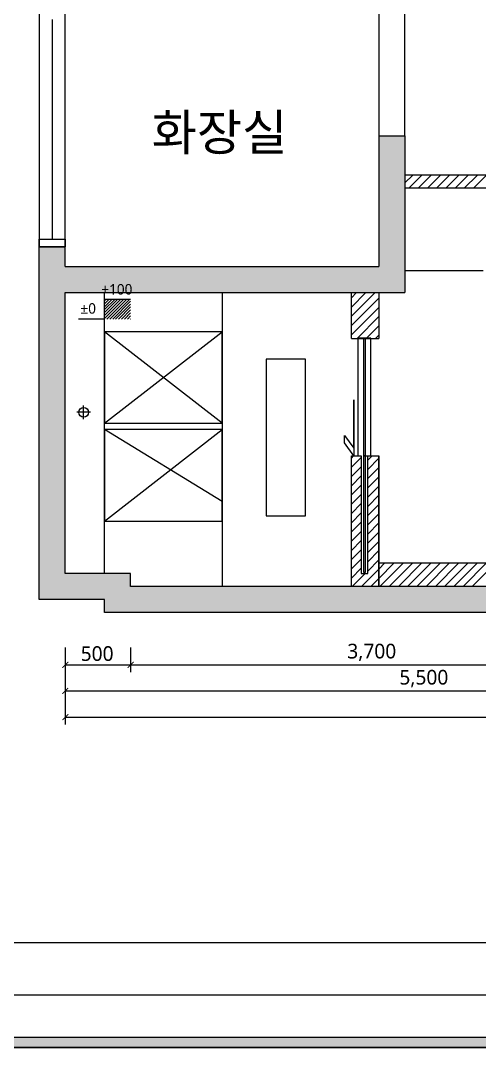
# Model space of a CAD drawing. Header units: metres. Extents: x 11578468 to 47831421, y -58341524 to -14256839.
# Drawn here: x 23832235 to 23835748, y -29097222 to -29089359 of the extents above; entities that cross this region are included whole.
import ezdxf
from ezdxf.enums import TextEntityAlignment as Align

# ---------------------------------------------------------------- set-up
doc = ezdxf.new("R2010")
doc.units = ezdxf.units.M
doc.header["$LTSCALE"] = 50
doc.header["$MEASUREMENT"] = 0
doc.layers.get('DEFPOINTS').update_dxf_attribs({"linetype": 'CONTINUOUS'})
for name, color, linetype in [('#조명', 40, 'CONTINUOUS'), ('FORM(YOURNAME)-1', 1, 'CONTINUOUS'), ('FORM(YOURNAME)-11', 1, 'CONTINUOUS')]:
    doc.layers.add(name, color=color, linetype=linetype)
doc.layers.add('ha', color=8, linetype='CONTINUOUS', lineweight=5)
doc.styles.add('N 맑은고딕', font='malgun.ttf')
doc.styles.add('NEW 맑은고딕', font='malgun.ttf')
doc.styles.add('YOURNAME', font='malgun.ttf')
doc.styles.add('맑은 고딕', font='malgun.ttf')

# ---------------------------------------------------------------- blocks, each defined once
blk = doc.blocks.new('FORM-ELEVATION')
at = {"layer": 'FORM(YOURNAME)-11'}
h = blk.add_hatch(color=256, dxfattribs=at)
h.dxf.hatch_style = 1
h.paths.add_polyline_path([(-10309, 35708), (71691, 35708), (71691, 35508), (-10309, 35508)])
h.paths.add_polyline_path([(-10309, -21492), (71691, -21492), (71691, -21692), (-10309, -21692)])
at = {"layer": 'DEFPOINTS', "color": 158}
blk.add_line((62481, -20692), (-10309, -20692), dxfattribs=at)
blk.add_lwpolyline([(-10309, -21692), (71691, -21692), (71691, 35708), (-10309, 35708)], close=True, dxfattribs=at)
at = {"layer": 'DEFPOINTS'}
blk.add_lwpolyline([(-8309, 33708), (61071, 33708), (61071, -19692), (-8309, -19692)], close=True, dxfattribs=at)
at = {"layer": 'FORM(YOURNAME)-11'}
blk.add_lwpolyline([(-10309, -21492), (71691, -21492), (71691, -21692), (-10309, -21692)], close=True, dxfattribs=at)
at = {"layer": 'FORM(YOURNAME)-11', "color": 3, "style": 'YOURNAME'}
for tag, height, p in [('1', 451, (71041, -1219)), ('2', 451, (71041, -1863)), ('3', 451, (71041, -3150)), ('4', 451, (71041, -5081)), ('5', 515, (71041, -7398)), ('6', 515, (71041, -9650)), ('7', 515, (71041, -11903)), ('8', 515, (71041, -14155)), ('9', 515, (71041, -16408)), ('10', 515, (66791, -18596)), ('11', 515, (71041, -18660)), ('12', 515, (66791, -20848)), ('13', 515, (71041, -20848))]:
    blk.add_attdef(tag, text='', height=height, dxfattribs=at).set_placement(p, align=Align.MIDDLE_RIGHT)

msp = doc.modelspace()

# ---------------------------------------------------------------- linework, layer by layer
at = {"layer": '#조명', "ltscale": 10}
msp.add_lwpolyline([(23834115.8, -29093151.4), (23834415.8, -29093151.4), (23834415.8, -29091951.4), (23834115.8, -29091951.4)], close=True, dxfattribs=at)
at = {"layer": 'ha'}
for p, q in [((23834977.7, -29089142.3), (23834977.7, -29090242.3)), ((23835177.7, -29090242.3), (23835177.7, -29089142.3)), ((23832377.7, -29089292.3), (23832377.7, -29091092.3)), ((23832577.7, -29091092.3), (23832577.7, -29089292.3)), ((23832477.7, -29089352.3), (23832477.7, -29091032.3)), ((23834977.7, -29090242.3), (23834977.7, -29091242.3)), ((23834977.7, -29090242.3), (23835177.7, -29090242.3)), ((23834977.7, -29090242.3), (23835177.7, -29090242.3)), ((23835177.7, -29090242.3), (23835177.7, -29091442.3)), ((23836378.2, -29090542.3), (23835177.7, -29090542.3)), ((23835177.7, -29090542.3), (23835177.7, -29091442.3)), ((23835177.7, -29090601.8), (23835237.3, -29090542.3)), ((23835208, -29090642.3), (23835308, -29090542.3)), ((23835278.7, -29090642.3), (23835378.7, -29090542.3)), ((23835349.4, -29090642.3), (23835449.4, -29090542.3)), ((23835420.1, -29090642.3), (23835520.1, -29090542.3)), ((23835490.8, -29090642.3), (23835590.8, -29090542.3)), ((23835561.5, -29090642.3), (23835661.5, -29090542.3)), ((23835632.2, -29090642.3), (23835732.2, -29090542.3)), ((23835703, -29090642.3), (23835803, -29090542.3)), ((23836378.2, -29090642.3), (23835177.7, -29090642.3)), ((23835777.7, -29090642.3), (23835177.7, -29090642.3)), ((23835177.7, -29090642.3), (23835177.7, -29091272.3)), ((23832377.7, -29091092.3), (23832377.7, -29091032.3)), ((23832377.7, -29091032.3), (23832577.7, -29091032.3)), ((23832577.7, -29091032.3), (23832577.7, -29091092.3)), ((23832377.7, -29093792.3), (23832377.7, -29091092.3)), ((23832577.7, -29091092.3), (23832377.7, -29091092.3)), ((23832377.7, -29091092.3), (23832577.7, -29091092.3)), ((23832577.7, -29091092.3), (23832377.7, -29091092.3)), ((23832577.7, -29091242.3), (23832577.7, -29091092.3)), ((23832577.7, -29091242.3), (23834977.7, -29091242.3)), ((23835177.7, -29091272.3), (23835777.7, -29091272.3)), ((23832577.7, -29093592.3), (23832577.7, -29091442.3)), ((23832577.7, -29091442.3), (23835177.7, -29091442.3)), ((23832877.7, -29093592.3), (23832877.7, -29091442.3)), ((23832877.7, -29093592.3), (23832877.7, -29091442.3)), ((23832877.7, -29091442.3), (23833777.7, -29091442.3)), ((23833777.7, -29091442.3), (23833777.7, -29093692.3)), ((23834767.7, -29091792.8), (23834767.7, -29091442.3)), ((23834767.7, -29091482.6), (23834808, -29091442.3)), ((23834767.7, -29091553.3), (23834878.7, -29091442.3)), ((23834767.7, -29091624), (23834949.4, -29091442.3)), ((23834977.7, -29091442.3), (23834977.7, -29091792.8)), ((23833077.7, -29091494.8), (23832877.7, -29091494.8)), ((23832877.7, -29091505.3), (23832888.2, -29091494.8)), ((23832877.7, -29091527.7), (23832910.6, -29091494.8)), ((23832877.7, -29091550.2), (23832933.1, -29091494.8)), ((23832877.7, -29091572.6), (23832955.5, -29091494.8)), ((23832877.7, -29091595.1), (23832978, -29091494.8)), ((23832877.7, -29091617.5), (23833000.4, -29091494.8)), ((23832877.7, -29091640), (23833022.9, -29091494.8)), ((23832895.3, -29091644.8), (23833045.3, -29091494.8)), ((23832917.8, -29091644.8), (23833067.8, -29091494.8)), ((23832940.2, -29091644.8), (23833077.7, -29091507.3)), ((23832962.7, -29091644.8), (23833077.7, -29091529.8)), ((23834767.7, -29091694.7), (23834977.7, -29091484.7)), ((23832985.1, -29091644.8), (23833077.7, -29091552.2)), ((23833007.6, -29091644.8), (23833077.7, -29091574.7)), ((23833030, -29091644.8), (23833077.7, -29091597.1)), ((23834767.7, -29091765.4), (23834977.7, -29091555.4)), ((23832877.7, -29091644.8), (23832677.7, -29091644.8)), ((23833052.5, -29091644.8), (23833077.7, -29091619.6)), ((23833074.9, -29091644.8), (23833077.7, -29091642)), ((23834811, -29091792.8), (23834977.7, -29091626.1)), ((23833777.7, -29092441.8), (23832877.7, -29091741.8)), ((23832877.7, -29092441.8), (23833777.7, -29091741.8)), ((23833777.7, -29091741.8), (23832877.7, -29091741.8)), ((23832877.7, -29091741.8), (23832877.7, -29092441.8)), ((23833777.7, -29092441.8), (23833777.7, -29091741.8)), ((23834882.2, -29091792.3), (23834977.7, -29091696.8)), ((23834952.7, -29091792.6), (23834977.7, -29091767.5)), ((23834767.7, -29091792.8), (23834977.7, -29091792.8)), ((23834917, -29091792.3), (23834817, -29091792.3)), ((23834817, -29091792.3), (23834817, -29092692.3)), ((23834862, -29092692.3), (23834862, -29091792.3)), ((23834862, -29091792.3), (23834872, -29091792.3)), ((23834872, -29091792.3), (23834872, -29092692.3)), ((23834917, -29092692.3), (23834917, -29091792.3)), ((23832718, -29092411.2), (23832718, -29092306.2)), ((23834786.3, -29092263.1), (23834786.3, -29092692.3)), ((23834786.3, -29092633.9), (23834786.3, -29092263.1)), ((23834786.3, -29092263.1), (23834786.3, -29092263.1)), ((23832770.5, -29092358.7), (23832665.5, -29092358.7)), ((23832877.7, -29092441.8), (23833777.7, -29092441.8)), ((23833777.7, -29093041.4), (23832877.7, -29092491.4)), ((23832877.7, -29093191.4), (23833777.7, -29092491.4)), ((23833777.7, -29092491.4), (23832877.7, -29092491.4)), ((23832877.7, -29092491.4), (23832877.7, -29093191.4)), ((23833777.7, -29093191.4), (23833777.7, -29092491.4)), ((23834714, -29092593.7), (23834714, -29092535.3)), ((23834714, -29092535.3), (23834786.3, -29092633.9)), ((23834786.3, -29092692.3), (23834714, -29092593.7)), ((23834767.7, -29093692.3), (23834767.7, -29092692.3)), ((23834767.7, -29092692.3), (23834842.7, -29092692.3)), ((23834767.7, -29092708.9), (23834784.3, -29092692.3)), ((23834767.7, -29092779.6), (23834842.7, -29092704.6)), ((23834842.7, -29092692.3), (23834842.7, -29093592.3)), ((23834872, -29092692.3), (23834862, -29092692.3)), ((23834862, -29093586.3), (23834862, -29092692.3)), ((23834862, -29092692.3), (23834872, -29092692.3)), ((23834867, -29092692.3), (23834917, -29092692.3)), ((23834872, -29092692.3), (23834872, -29093586.3)), ((23834892.7, -29093592.3), (23834892.7, -29092692.3)), ((23834892.7, -29092692.3), (23834977.7, -29092692.3)), ((23834892.7, -29092725.3), (23834925.7, -29092692.3)), ((23834892.7, -29092796), (23834977.7, -29092711)), ((23834977.7, -29092692.3), (23834977.7, -29093692.3)), ((23834977.7, -29093692.3), (23834977.7, -29092692.3)), ((23834767.7, -29092850.3), (23834842.7, -29092775.3)), ((23834892.7, -29092866.7), (23834977.7, -29092781.7)), ((23834767.7, -29092921), (23834842.7, -29092846)), ((23834892.7, -29092937.5), (23834977.7, -29092852.5)), ((23834767.7, -29092991.7), (23834842.7, -29092916.7)), ((23834892.7, -29093008.2), (23834977.7, -29092923.2)), ((23834767.7, -29093062.5), (23834842.7, -29092987.5)), ((23834892.7, -29093078.9), (23834977.7, -29092993.9)), ((23834767.7, -29093133.2), (23834842.7, -29093058.2)), ((23834892.7, -29093149.6), (23834977.7, -29093064.6)), ((23834767.7, -29093203.9), (23834842.7, -29093128.9)), ((23834892.7, -29093220.3), (23834977.7, -29093135.3)), ((23832877.7, -29093191.4), (23833777.7, -29093191.4)), ((23834767.7, -29093274.6), (23834842.7, -29093199.6)), ((23834892.7, -29093291), (23834977.7, -29093206)), ((23834767.7, -29093345.3), (23834842.7, -29093270.3)), ((23834767.7, -29093416), (23834842.7, -29093341)), ((23834892.7, -29093361.7), (23834977.7, -29093276.7)), ((23834767.7, -29093486.7), (23834842.7, -29093411.7)), ((23834892.7, -29093432.4), (23834977.7, -29093347.4)), ((23834892.7, -29093503.1), (23834977.7, -29093418.1)), ((23834767.7, -29093557.4), (23834842.7, -29093482.4)), ((23834892.7, -29093573.9), (23834977.7, -29093488.9)), ((23834767.7, -29093628.1), (23834842.7, -29093553.1)), ((23834845, -29093692.3), (23834977.7, -29093559.6)), ((23834977.7, -29093512.3), (23841330.2, -29093512.3)), ((23834977.7, -29093559.6), (23835025, -29093512.3)), ((23834977.7, -29093630.3), (23835095.7, -29093512.3)), ((23834977.7, -29093512.3), (23838077.7, -29093512.3)), ((23834986.4, -29093692.3), (23835166.4, -29093512.3)), ((23835057.1, -29093692.3), (23835237.1, -29093512.3)), ((23835127.8, -29093692.3), (23835307.8, -29093512.3)), ((23835198.5, -29093692.3), (23835378.5, -29093512.3)), ((23835269.3, -29093692.3), (23835449.3, -29093512.3)), ((23835340, -29093692.3), (23835520, -29093512.3)), ((23835410.7, -29093692.3), (23835590.7, -29093512.3)), ((23835481.4, -29093692.3), (23835661.4, -29093512.3)), ((23835552.1, -29093692.3), (23835732.1, -29093512.3)), ((23835622.8, -29093692.3), (23835802.8, -29093512.3)), ((23835693.5, -29093692.3), (23835873.5, -29093512.3)), ((23833077.7, -29093592.3), (23832577.7, -29093592.3)), ((23833077.7, -29093692.3), (23833077.7, -29093592.3)), ((23834774.3, -29093692.3), (23834874.3, -29093592.3)), ((23834842.7, -29093592.3), (23834892.7, -29093592.3)), ((23834872, -29093586.3), (23834862, -29093586.3)), ((23834915.7, -29093692.3), (23834977.7, -29093630.3)), ((23836777.7, -29093692.3), (23833077.7, -29093692.3)), ((23833777.7, -29093692.3), (23833077.7, -29093692.3)), ((23832877.7, -29093792.3), (23832377.7, -29093792.3)), ((23832877.7, -29093892.3), (23832877.7, -29093792.3)), ((23836777.7, -29093892.3), (23832877.7, -29093892.3)), ((23832577.7, -29094159.8), (23832577.7, -29094348.5)), ((23832577.7, -29094159.8), (23832577.7, -29094548.5)), ((23832577.7, -29094159.8), (23832577.7, -29094748.5)), ((23833077.7, -29094159.8), (23833077.7, -29094348.5)), ((23833077.7, -29094159.8), (23833077.7, -29094348.5)), ((23832577.7, -29094292.3), (23833077.7, -29094292.3)), ((23833077.7, -29094292.3), (23836777.7, -29094292.3)), ((23832577.7, -29094492.3), (23838077.7, -29094492.3)), ((23832577.7, -29094692.3), (23852927.7, -29094692.3))]:
    msp.add_line(p, q, dxfattribs=at)
at = {"layer": 'ha', "const_width": 6.75}
for points in [[(23832600.2, -29094269.8), (23832555.2, -29094314.8)], [(23833055.2, -29094314.8), (23833100.2, -29094269.8)], [(23833100.2, -29094269.8), (23833055.2, -29094314.8)], [(23832600.2, -29094469.8), (23832555.2, -29094514.8)], [(23832600.2, -29094669.8), (23832555.2, -29094714.8)]]:
    msp.add_lwpolyline(points, dxfattribs=at)
at = {"layer": 'ha'}
msp.add_circle((23832718, -29092358.7), 37.5, dxfattribs=at)
for points in [[(23834977.7, -29091242.3), (23834977.7, -29090242.3), (23835177.7, -29091442.3)], [(23835177.7, -29091442.3), (23834977.7, -29090242.3), (23835177.7, -29090242.3)], [(23832377.7, -29093792.3), (23832377.7, -29091092.3), (23832577.7, -29093792.3)], [(23832577.7, -29091242.3), (23832377.7, -29091092.3), (23832577.7, -29091092.3)], [(23832577.7, -29093792.3), (23832377.7, -29091092.3), (23832577.7, -29093592.3)], [(23832577.7, -29093592.3), (23832377.7, -29091092.3), (23832577.7, -29091442.3)], [(23832577.7, -29091442.3), (23832377.7, -29091092.3), (23832577.7, -29091242.3)], [(23832577.7, -29091442.3), (23832577.7, -29091242.3), (23834977.7, -29091442.3)], [(23834977.7, -29091442.3), (23832577.7, -29091242.3), (23834977.7, -29091242.3)], [(23834977.7, -29091442.3), (23834977.7, -29091242.3), (23835177.7, -29091442.3)], [(23832577.7, -29093792.3), (23832577.7, -29093592.3), (23832877.7, -29093792.3)], [(23832877.7, -29093792.3), (23832577.7, -29093592.3), (23832877.7, -29093592.3)], [(23832877.7, -29093792.3), (23832877.7, -29093592.3), (23833077.7, -29093892.3)], [(23833077.7, -29093692.3), (23832877.7, -29093592.3), (23833077.7, -29093592.3)], [(23833077.7, -29093892.3), (23832877.7, -29093592.3), (23833077.7, -29093692.3)], [(23833077.7, -29093892.3), (23833077.7, -29093692.3), (23836777.7, -29093892.3)], [(23836777.7, -29093892.3), (23833077.7, -29093692.3), (23836777.7, -29093692.3)], [(23832877.7, -29093892.3), (23832877.7, -29093792.3), (23833077.7, -29093892.3)]]:
    msp.add_solid(points, dxfattribs=at)

# ---------------------------------------------------------------- block references
at = {"layer": 'FORM(YOURNAME)-1', "xscale": 0.4, "yscale": 0.4, "zscale": 0.4}
msp.add_blockref('FORM-ELEVATION', (23831853.2, -29088545.2), dxfattribs=at)

# ---------------------------------------------------------------- texts
at = {"layer": 'ha'}
for s, height, style, p in [('화장실', 275.88, 'NEW 맑은고딕', (23833238.7, -29090353.9)), ('+100', 80, '맑은 고딕', (23832852.8, -29091457.1)), ('±0', 80, '맑은 고딕', (23832693.3, -29091603.5)), ('3,700', 112.5, 'N 맑은고딕', (23834736.4, -29094243.4)), ('500', 112.5, 'N 맑은고딕', (23832695.4, -29094262.2)), ('5,500', 112.5, 'N 맑은고딕', (23835135.2, -29094443.4))]:
    msp.add_text(s, height=height, dxfattribs=dict(at, style=style)).set_placement(p)

doc.saveas('drawing.dxf')
